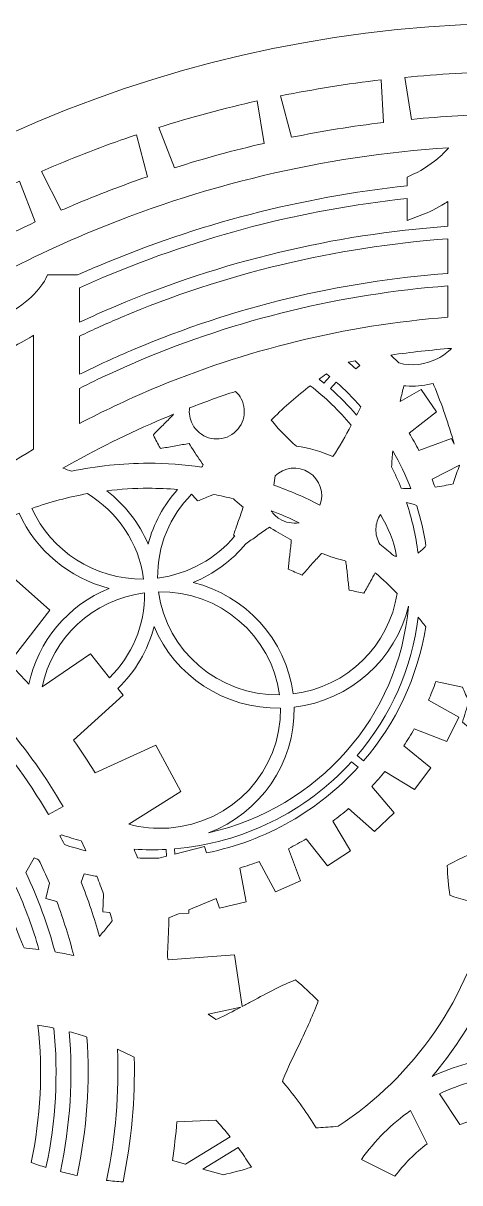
# Model space of a CAD drawing. Header units: millimetres. Extents: x -247 to 1827, y -473 to -7.
# Drawn here: x 1122.5 to 1192.3, y -192.7 to -7.4 of the extents above; entities that cross this region are included whole.
import ezdxf

# ---------------------------------------------------------------- set-up
doc = ezdxf.new("R2010")
doc.units = ezdxf.units.MM
doc.header["$MEASUREMENT"] = 0
doc.layers.add('Layer 3', color=7, linetype='Continuous')

# ---------------------------------------------------------------- blocks, each defined once
blk = doc.blocks.new('block 2')
at = {"layer": 'Layer 3', "lineweight": 0}
for points, knots in [([(1202.71, -7.36), (1092.25, -7.36), (1002.71, -96.9), (1002.71, -207.36), (1002.71, -317.82), (1092.25, -407.36), (1202.71, -407.36), (1313.16, -407.36), (1402.71, -317.82), (1402.71, -207.36), (1402.71, -96.9), (1313.16, -7.36), (1202.71, -7.36)], [0, 0, 0, 0, 1, 1, 1, 2, 2, 2, 3, 3, 3, 4, 4, 4, 4]), ([(1179.72, -16.42), (1179.72, -16.42), (1180.07, -23.22), (1180.07, -23.22), (1175.15, -23.82), (1170.26, -24.61), (1165.41, -25.6), (1165.41, -25.6), (1163.64, -18.98), (1163.64, -18.98), (1168.94, -17.91), (1174.31, -17.05), (1179.72, -16.42)], [0, 0, 0, 0, 1, 1, 1, 2, 2, 2, 3, 3, 3, 4, 4, 4, 4]), ([(1199.75, -15.14), (1199.75, -15.14), (1199.4, -21.89), (1199.4, -21.89), (1194.42, -21.98), (1189.47, -22.26), (1184.56, -22.73), (1184.56, -22.73), (1183.49, -16.02), (1183.49, -16.02), (1188.89, -15.5), (1194.32, -15.21), (1199.75, -15.14)], [0, 0, 0, 0, 1, 1, 1, 2, 2, 2, 3, 3, 3, 4, 4, 4, 4]), ([(1159.92, -19.78), (1159.92, -19.78), (1161, -26.56), (1161, -26.56), (1156.18, -27.67), (1151.41, -28.97), (1146.69, -30.47), (1146.69, -30.47), (1144.21, -24.01), (1144.21, -24.01), (1149.39, -22.38), (1154.63, -20.96), (1159.92, -19.78)], [0, 0, 0, 0, 1, 1, 1, 2, 2, 2, 3, 3, 3, 4, 4, 4, 4]), ([(1127.34, -30.23), (1131.69, -28.39), (1136.11, -26.71), (1140.6, -25.19), (1140.6, -25.19), (1142.39, -31.89), (1142.39, -31.89), (1138.39, -33.27), (1134.42, -34.78), (1130.5, -36.44), (1129.86, -36.71), (1129.22, -36.99), (1128.58, -37.26), (1128.58, -37.26), (1125.42, -31.05), (1125.42, -31.05), (1126.06, -30.77), (1126.7, -30.5), (1127.34, -30.23)], [0, 0, 0, 0, 1, 1, 1, 2, 2, 2, 3, 3, 3, 4, 4, 4, 5, 5, 5, 6, 6, 6, 6]), ([(1189.21, -28.6), (1187.98, -29.73), (1186.51, -30.71), (1184.85, -31.51), (1184.85, -31.51), (1183.86, -31.99), (1183.86, -31.99), (1183.86, -31.99), (1183.86, -33.36), (1183.86, -33.36), (1166.88, -35.17), (1150.38, -39.44), (1134.59, -46.11), (1133.45, -46.59), (1132.32, -47.09), (1131.2, -47.59), (1131.2, -47.59), (1126.41, -47.59), (1126.41, -47.59), (1126.41, -47.59), (1126.12, -48.16), (1126.12, -48.16), (1125.59, -49.22), (1124.66, -50.35), (1123.34, -51.51), (1122, -52.69), (1120.41, -53.71), (1118.61, -54.54), (1118.61, -54.54), (1118.02, -54.82), (1118.02, -54.82), (1118.02, -54.82), (1118.02, -60.16), (1118.02, -60.16), (1118.02, -60.16), (1119.43, -59.65), (1119.43, -59.65), (1120.54, -59.25), (1121.8, -58.64), (1123.17, -57.84), (1123.76, -57.5), (1123.65, -57.59), (1124.16, -57.24), (1124.16, -57.24), (1124.16, -75.45), (1124.16, -75.45), (1113.28, -81.93), (1103.24, -89.75), (1094.17, -98.82), (1087.73, -105.25), (1081.94, -112.17), (1076.8, -119.52), (1076.72, -117.68), (1076.53, -116.13), (1076.21, -114.9), (1076.02, -114.14), (1075.78, -113.43), (1075.51, -112.76), (1080.1, -106.61), (1085.14, -100.78), (1090.63, -95.28), (1096.42, -89.5), (1102.59, -84.21), (1109.11, -79.43), (1109.11, -79.43), (1115.74, -79.43), (1115.74, -79.43), (1115.74, -79.43), (1115.41, -49.99), (1115.41, -49.99), (1115.41, -49.99), (1114.23, -49.99), (1114.23, -49.99), (1120.11, -46.68), (1126.18, -43.69), (1132.45, -41.04), (1150.96, -33.21), (1170.44, -28.6), (1190.5, -27.27), (1190.13, -27.7), (1189.7, -28.15), (1189.21, -28.6)], [0, 0, 0, 0, 1, 1, 1, 2, 2, 2, 3, 3, 3, 4, 4, 4, 5, 5, 5, 6, 6, 6, 7, 7, 7, 8, 8, 8, 9, 9, 9, 10, 10, 10, 11, 11, 11, 12, 12, 12, 13, 13, 13, 14, 14, 14, 15, 15, 15, 16, 16, 16, 17, 17, 17, 18, 18, 18, 19, 19, 19, 20, 20, 20, 21, 21, 21, 22, 22, 22, 23, 23, 23, 24, 24, 24, 25, 25, 25, 26, 26, 26, 27, 27, 27, 27]), ([(1121.94, -32.61), (1121.94, -32.61), (1124.45, -39.13), (1124.45, -39.13), (1119.96, -41.21), (1115.58, -43.48), (1111.29, -45.9), (1111.29, -45.9), (1107.48, -40.02), (1107.48, -40.02), (1112.2, -37.35), (1117.03, -34.87), (1121.94, -32.61)], [0, 0, 0, 0, 1, 1, 1, 2, 2, 2, 3, 3, 3, 4, 4, 4, 4]), ([(1135.37, -47.96), (1150.91, -41.38), (1167.15, -37.17), (1183.86, -35.37), (1183.86, -35.37), (1183.86, -38.9), (1183.86, -38.9), (1183.86, -38.9), (1186.23, -38), (1186.23, -38), (1187.33, -37.58), (1188.58, -36.95), (1189.94, -36.13), (1190.09, -36.04), (1190.23, -35.95), (1190.37, -35.86), (1190.37, -35.86), (1190.37, -39.81), (1190.37, -39.81), (1172.05, -41.14), (1154.25, -45.4), (1137.31, -52.56), (1135.36, -53.39), (1133.43, -54.25), (1131.52, -55.15), (1131.52, -55.15), (1131.52, -49.64), (1131.52, -49.64), (1132.8, -49.07), (1134.08, -48.5), (1135.37, -47.96)], [0, 0, 0, 0, 1, 1, 1, 2, 2, 2, 3, 3, 3, 4, 4, 4, 5, 5, 5, 6, 6, 6, 7, 7, 7, 8, 8, 8, 9, 9, 9, 10, 10, 10, 10]), ([(1140.23, -59.47), (1137.28, -60.72), (1134.38, -62.06), (1131.52, -63.47), (1131.52, -63.47), (1131.52, -57.36), (1131.52, -57.36), (1133.69, -56.33), (1135.88, -55.34), (1138.09, -54.41), (1154.78, -47.35), (1172.32, -43.14), (1190.37, -41.82), (1190.37, -41.82), (1190.37, -47.34), (1190.37, -47.34), (1173.06, -48.64), (1156.24, -52.7), (1140.23, -59.47)], [0, 0, 0, 0, 1, 1, 1, 2, 2, 2, 3, 3, 3, 4, 4, 4, 5, 5, 5, 6, 6, 6, 6]), ([(1190.37, -54.35), (1174, -55.64), (1158.1, -59.52), (1142.96, -65.92), (1139.06, -67.57), (1135.25, -69.38), (1131.52, -71.33), (1131.52, -71.33), (1131.52, -65.71), (1131.52, -65.71), (1134.63, -64.14), (1137.79, -62.68), (1141.01, -61.32), (1156.77, -54.65), (1173.33, -50.65), (1190.37, -49.34), (1190.37, -49.34), (1190.37, -54.35), (1190.37, -54.35)], [0, 0, 0, 0, 1, 1, 1, 2, 2, 2, 3, 3, 3, 4, 4, 4, 5, 5, 5, 6, 6, 6, 6]), ([(1188.79, -60.94), (1186.84, -61.95), (1184.63, -62.2), (1182.52, -61.66), (1182.52, -61.66), (1181.27, -60.39), (1181.27, -60.39), (1184.49, -59.93), (1187.73, -59.57), (1190.98, -59.32), (1190.35, -59.96), (1189.61, -60.51), (1188.79, -60.94)], [0, 0, 0, 0, 1, 1, 1, 2, 2, 2, 3, 3, 3, 4, 4, 4, 4]), ([(1174.46, -61.54), (1174.83, -61.46), (1175.21, -61.39), (1175.58, -61.33), (1175.81, -61.57), (1176.04, -61.81), (1176.29, -62.04), (1176.29, -62.04), (1175.65, -62.57), (1175.65, -62.57), (1175.26, -62.22), (1174.86, -61.88), (1174.46, -61.54)], [0, 0, 0, 0, 1, 1, 1, 2, 2, 2, 3, 3, 3, 4, 4, 4, 4]), ([(1169.79, -64.24), (1170.18, -63.96), (1170.57, -63.68), (1170.97, -63.41), (1171.14, -63.55), (1171.32, -63.69), (1171.5, -63.83), (1171.5, -63.83), (1170.58, -64.87), (1170.58, -64.87), (1170.32, -64.66), (1170.06, -64.45), (1169.79, -64.24)], [0, 0, 0, 0, 1, 1, 1, 2, 2, 2, 3, 3, 3, 4, 4, 4, 4]), ([(1176.47, -68.64), (1176.25, -69.09), (1176.03, -69.54), (1175.8, -69.98), (1174.5, -68.47), (1173.1, -67.05), (1171.6, -65.74), (1171.6, -65.74), (1172.52, -64.7), (1172.52, -64.7), (1173.91, -65.93), (1175.23, -67.25), (1176.47, -68.64)], [0, 0, 0, 0, 1, 1, 1, 2, 2, 2, 3, 3, 3, 4, 4, 4, 4]), ([(1155.49, -73.3), (1153.34, -74.42), (1150.69, -73.6), (1149.56, -71.45), (1149.12, -70.61), (1148.98, -69.7), (1149.1, -68.83), (1151.53, -67.89), (1153.99, -67.01), (1156.46, -66.2), (1156.81, -66.53), (1157.11, -66.92), (1157.35, -67.37), (1158.47, -69.52), (1157.64, -72.17), (1155.49, -73.3)], [0, 0, 0, 0, 1, 1, 1, 2, 2, 2, 3, 3, 3, 4, 4, 4, 5, 5, 5, 5]), ([(1174.94, -71.62), (1174.03, -73.32), (1173.05, -74.99), (1172.01, -76.62), (1170.19, -75.81), (1168.23, -75.24), (1166.19, -74.96), (1164.8, -73.79), (1163.53, -72.48), (1162.38, -71.06), (1162.38, -71.06), (1162.15, -70.78), (1162.15, -70.78), (1162.15, -70.78), (1162.41, -70.52), (1162.41, -70.52), (1164.32, -68.64), (1166.32, -66.9), (1168.38, -65.3), (1170.8, -67.16), (1173, -69.28), (1174.94, -71.62)], [0, 0, 0, 0, 1, 1, 1, 2, 2, 2, 3, 3, 3, 4, 4, 4, 5, 5, 5, 6, 6, 6, 7, 7, 7, 7]), ([(1190.98, -73.75), (1190.98, -73.75), (1185.76, -75.64), (1185.76, -75.64), (1185.26, -74.69), (1184.73, -73.76), (1184.17, -72.85), (1184.17, -72.85), (1188.56, -69.48), (1188.56, -69.48), (1188.56, -69.48), (1186.1, -65.91), (1186.1, -65.91), (1186.1, -65.91), (1182.75, -67.83), (1182.75, -67.83), (1182.91, -67.09), (1183.08, -66.35), (1183.27, -65.63), (1183.27, -65.63), (1183.35, -65.3), (1183.35, -65.3), (1183.35, -65.3), (1183.68, -65.33), (1183.68, -65.33), (1185.03, -65.44), (1186.38, -65.33), (1187.69, -65), (1187.69, -65), (1188.02, -64.92), (1188.02, -64.92), (1188.02, -64.92), (1188.15, -65.24), (1188.15, -65.24), (1189.41, -68.26), (1190.49, -71.41), (1191.38, -74.64), (1191.38, -74.64), (1190.98, -73.75), (1190.98, -73.75)], [0, 0, 0, 0, 1, 1, 1, 2, 2, 2, 3, 3, 3, 4, 4, 4, 5, 5, 5, 6, 6, 6, 7, 7, 7, 8, 8, 8, 9, 9, 9, 10, 10, 10, 11, 11, 11, 12, 12, 12, 13, 13, 13, 13]), ([(1143.34, -73.21), (1143.51, -73.56), (1143.67, -73.9), (1143.85, -74.24), (1144.02, -74.58), (1144.21, -74.91), (1144.39, -75.24), (1144.39, -75.24), (1144.43, -75.31), (1144.43, -75.31), (1145.12, -75.21), (1145.88, -75.08), (1146.61, -74.94), (1147.36, -74.81), (1148.1, -74.68), (1148.78, -74.59), (1148.78, -74.59), (1149.04, -74.55), (1149.04, -74.55), (1149.04, -74.55), (1149.18, -74.77), (1149.18, -74.77), (1149.84, -75.86), (1150.47, -76.81), (1151.12, -77.7), (1151.12, -77.7), (1151.28, -77.91), (1151.28, -77.91), (1151.28, -77.91), (1151.14, -78.13), (1151.14, -78.13), (1151.11, -78.19), (1151.08, -78.24), (1151.05, -78.29), (1148.26, -77.89), (1145.41, -77.68), (1142.52, -77.68), (1138.31, -77.68), (1134.2, -78.12), (1130.24, -78.96), (1129.78, -78.79), (1129.31, -78.63), (1128.84, -78.49), (1134.01, -75.53), (1139.37, -72.87), (1144.9, -70.53), (1145.45, -70.3), (1146, -70.07), (1146.55, -69.85), (1146.55, -69.85), (1146.41, -70), (1146.41, -70), (1145.94, -70.5), (1145.4, -71.04), (1144.86, -71.57), (1144.33, -72.1), (1143.78, -72.64), (1143.31, -73.14), (1143.31, -73.14), (1143.34, -73.21), (1143.34, -73.21)], [0, 0, 0, 0, 1, 1, 1, 2, 2, 2, 3, 3, 3, 4, 4, 4, 5, 5, 5, 6, 6, 6, 7, 7, 7, 8, 8, 8, 9, 9, 9, 10, 10, 10, 11, 11, 11, 12, 12, 12, 13, 13, 13, 14, 14, 14, 15, 15, 15, 16, 16, 16, 17, 17, 17, 18, 18, 18, 19, 19, 19, 20, 20, 20, 20]), ([(1182.93, -81.67), (1182.46, -80.51), (1181.94, -79.38), (1181.38, -78.27), (1181.42, -77.41), (1181.48, -76.55), (1181.56, -75.69), (1182.67, -77.61), (1183.64, -79.63), (1184.45, -81.72), (1183.94, -81.72), (1183.44, -81.7), (1182.93, -81.67)], [0, 0, 0, 0, 1, 1, 1, 2, 2, 2, 3, 3, 3, 4, 4, 4, 4]), ([(1169.94, -84.39), (1167.56, -83.15), (1165.09, -82.07), (1162.54, -81.16), (1162.63, -80.68), (1162.7, -80.19), (1162.76, -79.71), (1164.19, -78.32), (1166.42, -78.03), (1168.17, -79.14), (1169.96, -80.27), (1170.65, -82.48), (1169.94, -84.39)], [0, 0, 0, 0, 1, 1, 1, 2, 2, 2, 3, 3, 3, 4, 4, 4, 4]), ([(1191.32, -80.6), (1191.28, -80.73), (1191.24, -80.85), (1191.2, -80.98), (1190.25, -81.2), (1189.29, -81.37), (1188.32, -81.5), (1188.17, -81.08), (1188.02, -80.66), (1187.86, -80.25), (1187.86, -80.25), (1192.23, -77.97), (1192.23, -77.97), (1192.24, -78), (1192.25, -78.03), (1192.25, -78.06), (1191.91, -78.89), (1191.6, -79.73), (1191.32, -80.6)], [0, 0, 0, 0, 1, 1, 1, 2, 2, 2, 3, 3, 3, 4, 4, 4, 5, 5, 5, 6, 6, 6, 6]), ([(1132.77, -82.54), (1137.56, -85.45), (1141, -90.37), (1141.76, -96.19), (1133.9, -96.3), (1126.95, -91.68), (1123.91, -84.9), (1126.76, -83.88), (1129.72, -83.08), (1132.77, -82.54)], [0, 0, 0, 0, 1, 1, 1, 2, 2, 2, 3, 3, 3, 3]), ([(1142.52, -81.68), (1144.09, -81.68), (1145.65, -81.75), (1147.19, -81.88), (1144.96, -84.36), (1143.32, -87.35), (1142.48, -90.62), (1141.05, -87.23), (1138.75, -84.3), (1135.88, -82.08), (1138.05, -81.82), (1140.27, -81.68), (1142.52, -81.68)], [0, 0, 0, 0, 1, 1, 1, 2, 2, 2, 3, 3, 3, 4, 4, 4, 4]), ([(1156.34, -89.3), (1153.33, -92.89), (1148.99, -95.4), (1143.99, -96.03), (1143.91, -90.87), (1145.99, -86.11), (1149.43, -82.62), (1149.75, -83), (1150.06, -83.36), (1150.37, -83.71), (1151.01, -83.47), (1151.71, -83.17), (1152.4, -82.88), (1152.57, -82.81), (1152.75, -82.73), (1152.92, -82.66), (1154.01, -82.87), (1155.08, -83.1), (1156.14, -83.37), (1156.56, -83.76), (1157, -84.16), (1157.44, -84.54), (1157.44, -84.54), (1157.64, -84.71), (1157.64, -84.71), (1157.64, -84.71), (1157.56, -84.96), (1157.56, -84.96), (1157.35, -85.63), (1157.09, -86.37), (1156.83, -87.1), (1156.59, -87.79), (1156.34, -88.49), (1156.14, -89.14), (1156.2, -89.19), (1156.28, -89.24), (1156.34, -89.3)], [0, 0, 0, 0, 1, 1, 1, 2, 2, 2, 3, 3, 3, 4, 4, 4, 5, 5, 5, 6, 6, 6, 7, 7, 7, 8, 8, 8, 9, 9, 9, 10, 10, 10, 11, 11, 11, 12, 12, 12, 12]), ([(1185.61, -92.03), (1185.26, -89.24), (1184.64, -86.54), (1183.77, -83.96), (1184.36, -84.03), (1184.92, -84.21), (1185.41, -84.49), (1186.05, -86.54), (1186.53, -88.66), (1186.86, -90.84), (1186.52, -91.31), (1186.1, -91.72), (1185.61, -92.03)], [0, 0, 0, 0, 1, 1, 1, 2, 2, 2, 3, 3, 3, 4, 4, 4, 4]), ([(1136.26, -97.67), (1129.68, -100.34), (1124.82, -106.11), (1123.42, -113), (1122.37, -111.84), (1121.29, -110.7), (1120.19, -109.61), (1120.19, -109.61), (1126.75, -101.18), (1126.75, -101.18), (1126.75, -101.18), (1120.46, -95.57), (1120.46, -95.57), (1120.46, -95.57), (1112.82, -103.04), (1112.82, -103.04), (1111.19, -101.73), (1109.51, -100.51), (1107.8, -99.32), (1107.8, -99.32), (1112.45, -90.55), (1112.45, -90.55), (1115.41, -88.63), (1118.57, -87), (1121.89, -85.66), (1124.52, -91.61), (1129.85, -96.07), (1136.26, -97.67)], [0, 0, 0, 0, 1, 1, 1, 2, 2, 2, 3, 3, 3, 4, 4, 4, 5, 5, 5, 6, 6, 6, 7, 7, 7, 8, 8, 8, 9, 9, 9, 9]), ([(1166.59, -87.18), (1165.55, -87.36), (1164.44, -87.18), (1163.47, -86.57), (1162.92, -86.22), (1162.48, -85.78), (1162.15, -85.27), (1163.66, -85.84), (1165.15, -86.48), (1166.59, -87.18)], [0, 0, 0, 0, 1, 1, 1, 2, 2, 2, 3, 3, 3, 3]), ([(1182.18, -92.57), (1182, -92.53), (1181.84, -92.48), (1181.67, -92.42), (1180.96, -91.8), (1180.24, -91.19), (1179.51, -90.61), (1179.07, -89.89), (1178.83, -89.04), (1178.87, -88.14), (1178.9, -87.3), (1179.17, -86.54), (1179.6, -85.89), (1180.86, -87.89), (1181.75, -90.15), (1182.18, -92.57)], [0, 0, 0, 0, 1, 1, 1, 2, 2, 2, 3, 3, 3, 4, 4, 4, 5, 5, 5, 5]), ([(1165.13, -89.81), (1165.13, -89.81), (1165.36, -89.93), (1165.36, -89.93), (1165.36, -89.93), (1165.34, -90.19), (1165.34, -90.19), (1165.28, -90.89), (1165.19, -91.66), (1165.1, -92.43), (1165.02, -93.16), (1164.93, -93.91), (1164.88, -94.59), (1165.54, -94.9), (1166.25, -95.21), (1167.07, -95.56), (1167.54, -95.06), (1168.04, -94.49), (1168.52, -93.94), (1169.03, -93.36), (1169.54, -92.79), (1170.02, -92.28), (1170.02, -92.28), (1170.2, -92.09), (1170.2, -92.09), (1170.2, -92.09), (1170.45, -92.18), (1170.45, -92.18), (1171.55, -92.58), (1172.67, -92.94), (1173.8, -93.24), (1173.8, -93.24), (1174.05, -93.31), (1174.05, -93.31), (1174.05, -93.31), (1174.09, -93.57), (1174.09, -93.57), (1174.19, -94.26), (1174.27, -95.02), (1174.35, -95.79), (1174.43, -96.52), (1174.51, -97.27), (1174.61, -97.94), (1175.49, -98.15), (1176.25, -98.3), (1176.96, -98.42), (1177.31, -97.84), (1177.67, -97.17), (1178.02, -96.53), (1178.27, -96.07), (1178.52, -95.62), (1178.76, -95.18), (1179.97, -96.23), (1181.14, -97.33), (1182.26, -98.47), (1181.05, -106.75), (1174.32, -113.46), (1165.64, -114.53), (1164.54, -105.77), (1158.01, -98.82), (1149.65, -96.73), (1152.98, -95.38), (1155.87, -93.23), (1158.1, -90.54), (1158.66, -90.17), (1159.26, -89.73), (1159.85, -89.31), (1160.47, -88.86), (1161.09, -88.42), (1161.66, -88.03), (1161.66, -88.03), (1161.88, -87.89), (1161.88, -87.89), (1161.88, -87.89), (1162.1, -88.03), (1162.1, -88.03), (1163.11, -88.68), (1164.13, -89.28), (1165.13, -89.81)], [0, 0, 0, 0, 1, 1, 1, 2, 2, 2, 3, 3, 3, 4, 4, 4, 5, 5, 5, 6, 6, 6, 7, 7, 7, 8, 8, 8, 9, 9, 9, 10, 10, 10, 11, 11, 11, 12, 12, 12, 13, 13, 13, 14, 14, 14, 15, 15, 15, 16, 16, 16, 17, 17, 17, 18, 18, 18, 19, 19, 19, 20, 20, 20, 21, 21, 21, 22, 22, 22, 23, 23, 23, 24, 24, 24, 25, 25, 25, 26, 26, 26, 26]), ([(1144.15, -98.22), (1153.88, -98.08), (1162.23, -105.19), (1163.48, -114.68), (1153.74, -114.81), (1145.39, -107.71), (1144.15, -98.22)], [0, 0, 0, 0, 1, 1, 1, 2, 2, 2, 2]), ([(1136.3, -111.96), (1136.3, -111.96), (1133.28, -108.13), (1133.28, -108.13), (1133.28, -108.13), (1125.54, -113.42), (1125.54, -113.42), (1127.12, -105.63), (1133.63, -99.43), (1141.92, -98.37), (1142, -103.62), (1139.85, -108.46), (1136.3, -111.96)], [0, 0, 0, 0, 1, 1, 1, 2, 2, 2, 3, 3, 3, 4, 4, 4, 4]), ([(1165.79, -116.65), (1174.88, -115.58), (1182.08, -108.95), (1184.07, -100.52), (1182.62, -118.1), (1169.64, -132.82), (1152.14, -136.72), (1160.34, -133.59), (1166, -125.65), (1165.79, -116.65)], [0, 0, 0, 0, 1, 1, 1, 2, 2, 2, 3, 3, 3, 3]), ([(1175.88, -124.36), (1181.32, -118), (1184.66, -110.37), (1185.64, -102.28), (1186.04, -102.78), (1186.44, -103.29), (1186.83, -103.8), (1185.58, -111.84), (1182.07, -119.23), (1176.91, -125.25), (1176.91, -125.25), (1175.88, -124.36), (1175.88, -124.36)], [0, 0, 0, 0, 1, 1, 1, 2, 2, 2, 3, 3, 3, 4, 4, 4, 4]), ([(1137.64, -113.65), (1140.42, -110.98), (1142.45, -107.57), (1143.43, -103.79), (1146.72, -111.62), (1154.66, -116.98), (1163.63, -116.8), (1163.81, -126.76), (1156, -135.25), (1145.77, -135.97), (1143.57, -136.12), (1141.43, -135.9), (1139.41, -135.37), (1139.41, -135.37), (1147.72, -130.16), (1147.72, -130.16), (1147.72, -130.16), (1143.73, -122.73), (1143.73, -122.73), (1143.73, -122.73), (1134, -127.14), (1134, -127.14), (1132.92, -125.34), (1131.75, -123.62), (1130.56, -121.92), (1130.56, -121.92), (1138.5, -114.75), (1138.5, -114.75), (1138.5, -114.75), (1137.64, -113.65), (1137.64, -113.65)], [0, 0, 0, 0, 1, 1, 1, 2, 2, 2, 3, 3, 3, 4, 4, 4, 5, 5, 5, 6, 6, 6, 7, 7, 7, 8, 8, 8, 9, 9, 9, 10, 10, 10, 10]), ([(1195.76, -121.49), (1197.23, -126.47), (1198.02, -131.73), (1198.02, -137.18), (1198.02, -137.58), (1198.01, -137.97), (1198, -138.37), (1197.69, -138.5), (1197.38, -138.63), (1197.07, -138.77), (1194.62, -139.81), (1192.09, -140.9), (1190.26, -141.97), (1190.36, -143.66), (1190.49, -145.22), (1190.68, -146.72), (1192.39, -147.34), (1194.63, -147.88), (1196.88, -148.4), (1193.85, -163.08), (1185, -175.67), (1172.86, -183.63), (1171.76, -183.73), (1170.68, -183.82), (1169.68, -183.86), (1169.68, -183.86), (1169.33, -183.88), (1169.33, -183.88), (1169.33, -183.88), (1169.14, -183.58), (1169.14, -183.58), (1167.65, -181.19), (1165.98, -178.89), (1164.16, -176.72), (1164.16, -176.72), (1163.94, -176.45), (1163.94, -176.45), (1163.94, -176.45), (1164.07, -176.12), (1164.07, -176.12), (1164.76, -174.4), (1165.69, -172.46), (1166.59, -170.59), (1167.76, -168.14), (1168.97, -165.61), (1169.65, -163.57), (1168.49, -162.42), (1167.28, -161.3), (1166.04, -160.23), (1164.01, -161.01), (1161.51, -162.35), (1159.09, -163.65), (1158.57, -163.93), (1158.04, -164.21), (1157.51, -164.49), (1157.51, -164.49), (1156.3, -156.21), (1156.3, -156.21), (1156.3, -156.21), (1145.66, -157.03), (1145.66, -157.03), (1145.63, -156.86), (1145.59, -156.69), (1145.55, -156.52), (1145.57, -156.15), (1145.59, -155.77), (1145.61, -155.4), (1145.7, -153.67), (1145.78, -151.92), (1145.79, -150.31), (1145.79, -150.31), (1147.33, -149.68), (1147.33, -149.68), (1147.33, -149.68), (1148.96, -149.57), (1148.96, -149.57), (1148.96, -149.57), (1148.96, -149.02), (1148.96, -149.02), (1148.96, -149.02), (1153.35, -147.24), (1153.35, -147.24), (1153.35, -147.24), (1153.86, -148.8), (1153.86, -148.8), (1153.86, -148.8), (1158.12, -147.75), (1158.12, -147.75), (1158.12, -147.75), (1157.14, -142.37), (1157.14, -142.37), (1158.17, -142.05), (1159.2, -141.71), (1160.21, -141.33), (1160.21, -141.33), (1162.82, -146.16), (1162.82, -146.16), (1162.82, -146.16), (1166.82, -144.39), (1166.82, -144.39), (1166.82, -144.39), (1164.9, -139.27), (1164.9, -139.27), (1165.87, -138.78), (1166.81, -138.25), (1167.74, -137.7), (1167.74, -137.7), (1171.16, -142.02), (1171.16, -142.02), (1171.16, -142.02), (1174.8, -139.6), (1174.8, -139.6), (1174.8, -139.6), (1171.99, -134.86), (1171.99, -134.86), (1172.85, -134.22), (1173.7, -133.56), (1174.51, -132.86), (1174.51, -132.86), (1178.66, -136.53), (1178.66, -136.53), (1178.66, -136.53), (1181.81, -133.53), (1181.81, -133.53), (1181.81, -133.53), (1178.2, -129.33), (1178.2, -129.33), (1178.94, -128.55), (1179.64, -127.75), (1180.32, -126.92), (1180.32, -126.92), (1185.06, -129.84), (1185.06, -129.84), (1185.06, -129.84), (1187.64, -126.34), (1187.64, -126.34), (1187.64, -126.34), (1183.35, -122.84), (1183.35, -122.84), (1183.94, -121.95), (1184.49, -121.03), (1185.01, -120.1), (1185.01, -120.1), (1190.19, -122.16), (1190.19, -122.16), (1190.19, -122.16), (1192.11, -118.28), (1192.11, -118.28), (1192.11, -118.28), (1187.27, -115.56), (1187.27, -115.56), (1187.69, -114.58), (1188.09, -113.59), (1188.44, -112.58), (1188.44, -112.58), (1192.69, -113.47), (1192.69, -113.47), (1193.05, -114.23), (1193.39, -114.99), (1193.72, -115.77), (1193.36, -116.85), (1193.03, -117.95), (1192.73, -119.05), (1193.57, -119.83), (1194.63, -120.65), (1195.76, -121.49)], [0, 0, 0, 0, 1, 1, 1, 2, 2, 2, 3, 3, 3, 4, 4, 4, 5, 5, 5, 6, 6, 6, 7, 7, 7, 8, 8, 8, 9, 9, 9, 10, 10, 10, 11, 11, 11, 12, 12, 12, 13, 13, 13, 14, 14, 14, 15, 15, 15, 16, 16, 16, 17, 17, 17, 18, 18, 18, 19, 19, 19, 20, 20, 20, 21, 21, 21, 22, 22, 22, 23, 23, 23, 24, 24, 24, 25, 25, 25, 26, 26, 26, 27, 27, 27, 28, 28, 28, 29, 29, 29, 30, 30, 30, 31, 31, 31, 32, 32, 32, 33, 33, 33, 34, 34, 34, 35, 35, 35, 36, 36, 36, 37, 37, 37, 38, 38, 38, 39, 39, 39, 40, 40, 40, 41, 41, 41, 42, 42, 42, 43, 43, 43, 44, 44, 44, 45, 45, 45, 46, 46, 46, 47, 47, 47, 48, 48, 48, 49, 49, 49, 50, 50, 50, 51, 51, 51, 52, 52, 52, 53, 53, 53, 54, 54, 54, 55, 55, 55, 55]), ([(1128.89, -132.55), (1128.89, -132.55), (1126.53, -133.82), (1126.53, -133.82), (1123.22, -128.1), (1119.3, -122.87), (1114.85, -118.18), (1116.35, -118.77), (1117.93, -119.19), (1119.57, -119.42), (1123.03, -123.43), (1126.16, -127.81), (1128.89, -132.55)], [0, 0, 0, 0, 1, 1, 1, 2, 2, 2, 3, 3, 3, 4, 4, 4, 4]), ([(1176.03, -126.25), (1169.81, -133.09), (1161.41, -138.02), (1151.82, -139.94), (1151.82, -139.94), (1151.48, -138.92), (1151.48, -138.92), (1151.48, -138.92), (1146.75, -140.13), (1146.75, -140.13), (1146.75, -140.13), (1146.69, -139.28), (1146.69, -139.28), (1157.65, -138.35), (1167.65, -133.43), (1174.99, -125.37), (1174.99, -125.37), (1176.03, -126.25), (1176.03, -126.25)], [0, 0, 0, 0, 1, 1, 1, 2, 2, 2, 3, 3, 3, 4, 4, 4, 5, 5, 5, 6, 6, 6, 6]), ([(1131.78, -138.01), (1132.04, -138.54), (1132.29, -139.07), (1132.53, -139.6), (1131.37, -139.32), (1130.23, -139), (1129.1, -138.63), (1128.87, -138.16), (1128.63, -137.69), (1128.39, -137.23), (1128.39, -137.23), (1128.68, -137.07), (1128.68, -137.07), (1129.7, -137.42), (1130.74, -137.73), (1131.78, -138.01)], [0, 0, 0, 0, 1, 1, 1, 2, 2, 2, 3, 3, 3, 4, 4, 4, 5, 5, 5, 5]), ([(1127.88, -147.73), (1128.95, -150.57), (1129.85, -153.45), (1130.58, -156.36), (1129.6, -156.14), (1128.6, -155.94), (1127.6, -155.77), (1126.44, -151.44), (1124.87, -147.2), (1122.92, -143.08), (1122.92, -143.08), (1124.28, -140.75), (1124.28, -140.75), (1124.51, -140.85), (1124.75, -140.94), (1124.98, -141.03), (1125.59, -142.27), (1126.15, -143.51), (1126.69, -144.77), (1126.69, -144.77), (1126.15, -147.25), (1126.15, -147.25), (1126.15, -147.25), (1127.88, -147.73), (1127.88, -147.73)], [0, 0, 0, 0, 1, 1, 1, 2, 2, 2, 3, 3, 3, 4, 4, 4, 5, 5, 5, 6, 6, 6, 7, 7, 7, 8, 8, 8, 8]), ([(1144.17, -140.8), (1143.04, -140.83), (1141.91, -140.81), (1140.8, -140.76), (1140.61, -140.3), (1140.42, -139.83), (1140.23, -139.36), (1141.92, -139.47), (1143.63, -139.47), (1145.34, -139.38), (1145.34, -139.38), (1145.42, -140.48), (1145.42, -140.48), (1145.42, -140.48), (1144.17, -140.8), (1144.17, -140.8)], [0, 0, 0, 0, 1, 1, 1, 2, 2, 2, 3, 3, 3, 4, 4, 4, 5, 5, 5, 5]), ([(1121.4, -145.45), (1122.85, -148.69), (1124.06, -152.01), (1125.02, -155.38), (1124.35, -155.29), (1123.68, -155.22), (1123.01, -155.15), (1123.01, -155.15), (1122.65, -155.12), (1122.65, -155.12), (1122.65, -155.12), (1122.51, -154.79), (1122.51, -154.79), (1121.78, -153.14), (1121.07, -151.18), (1120.37, -149.28), (1119.71, -147.46), (1119.03, -145.61), (1118.34, -143.99), (1118.34, -143.99), (1121.4, -145.45), (1121.4, -145.45)], [0, 0, 0, 0, 1, 1, 1, 2, 2, 2, 3, 3, 3, 4, 4, 4, 5, 5, 5, 6, 6, 6, 7, 7, 7, 7]), ([(1136.34, -149.47), (1136.48, -149.91), (1136.62, -150.36), (1136.75, -150.81), (1136.52, -151.1), (1136.29, -151.38), (1136.05, -151.66), (1135.61, -152.21), (1135.15, -152.76), (1134.7, -153.31), (1133.89, -150.37), (1132.91, -147.47), (1131.77, -144.61), (1131.77, -144.61), (1132.25, -143.29), (1132.25, -143.29), (1132.92, -143.44), (1133.6, -143.57), (1134.28, -143.69), (1134.66, -144.63), (1135.01, -145.57), (1135.35, -146.52), (1135.35, -146.52), (1135.25, -149.36), (1135.25, -149.36), (1135.25, -149.36), (1136.34, -149.47), (1136.34, -149.47)], [0, 0, 0, 0, 1, 1, 1, 2, 2, 2, 3, 3, 3, 4, 4, 4, 5, 5, 5, 6, 6, 6, 7, 7, 7, 8, 8, 8, 9, 9, 9, 9]), ([(1203.65, -150.07), (1203.65, -150.07), (1203.98, -150.17), (1203.98, -150.17), (1203.98, -150.17), (1204.05, -150.5), (1204.05, -150.5), (1204.63, -153.15), (1205.42, -155.81), (1206.38, -158.39), (1206.38, -158.39), (1206.5, -158.71), (1206.5, -158.71), (1206.5, -158.71), (1206.27, -158.97), (1206.27, -158.97), (1205.12, -160.31), (1203.7, -161.76), (1202.33, -163.17), (1200.44, -165.11), (1198.49, -167.11), (1197.2, -168.82), (1197.55, -169.55), (1197.9, -170.29), (1198.28, -171.01), (1198.56, -171.53), (1198.84, -172.04), (1199.13, -172.55), (1195.13, -172.95), (1191.33, -174.04), (1187.84, -175.68), (1194.18, -168.23), (1198.71, -159.22), (1200.77, -149.3), (1201.78, -149.55), (1202.75, -149.8), (1203.65, -150.07)], [0, 0, 0, 0, 1, 1, 1, 2, 2, 2, 3, 3, 3, 4, 4, 4, 5, 5, 5, 6, 6, 6, 7, 7, 7, 8, 8, 8, 9, 9, 9, 10, 10, 10, 11, 11, 11, 12, 12, 12, 12]), ([(1153.62, -166.44), (1153.62, -166.44), (1153.29, -166.59), (1153.29, -166.59), (1153.29, -166.59), (1153.01, -166.38), (1153.01, -166.38), (1152.69, -166.16), (1152.37, -165.94), (1152.06, -165.73), (1152.06, -165.73), (1157.29, -164.6), (1157.29, -164.6), (1156.03, -165.27), (1154.78, -165.91), (1153.62, -166.44)], [0, 0, 0, 0, 1, 1, 1, 2, 2, 2, 3, 3, 3, 4, 4, 4, 5, 5, 5, 5]), ([(1124.87, -167.45), (1125.72, -167.59), (1126.57, -167.75), (1127.41, -167.93), (1128.14, -175.31), (1127.74, -182.82), (1126.15, -190.21), (1125.36, -189.97), (1124.58, -189.71), (1123.8, -189.43), (1125.3, -182.26), (1125.68, -174.84), (1124.87, -167.45)], [0, 0, 0, 0, 1, 1, 1, 2, 2, 2, 3, 3, 3, 4, 4, 4, 4]), ([(1129.86, -168.52), (1130.81, -168.77), (1131.75, -169.06), (1132.68, -169.37), (1133.22, -176.72), (1132.71, -184.16), (1131.12, -191.5), (1130.22, -191.31), (1129.33, -191.1), (1128.45, -190.87), (1130.05, -183.45), (1130.51, -175.93), (1129.86, -168.52)], [0, 0, 0, 0, 1, 1, 1, 2, 2, 2, 3, 3, 3, 4, 4, 4, 4]), ([(1135.82, -192.27), (1137.31, -185.31), (1137.88, -178.27), (1137.56, -171.29), (1138.47, -171.7), (1139.37, -172.14), (1140.25, -172.61), (1140.43, -179.32), (1139.83, -186.01), (1138.46, -192.53), (1137.58, -192.46), (1136.69, -192.38), (1135.82, -192.27)], [0, 0, 0, 0, 1, 1, 1, 2, 2, 2, 3, 3, 3, 4, 4, 4, 4]), ([(1189.04, -178.43), (1192.35, -176.86), (1195.97, -175.84), (1199.77, -175.5), (1199.77, -175.5), (1199.42, -181.36), (1199.42, -181.36), (1196.92, -181.69), (1192.3, -183.35), (1192.3, -183.35), (1192.3, -183.35), (1189.04, -178.43), (1189.04, -178.43)], [0, 0, 0, 0, 1, 1, 1, 2, 2, 2, 3, 3, 3, 4, 4, 4, 4]), ([(1181.92, -191.61), (1181.92, -191.61), (1176.56, -188.94), (1176.56, -188.94), (1178.71, -185.89), (1181.38, -183.24), (1184.43, -181.11), (1184.43, -181.11), (1187.08, -186.42), (1187.08, -186.42), (1185.13, -187.9), (1183.39, -189.65), (1181.92, -191.61)], [0, 0, 0, 0, 1, 1, 1, 2, 2, 2, 3, 3, 3, 4, 4, 4, 4]), ([(1153.32, -182.67), (1153.95, -183.37), (1154.58, -184.08), (1155.17, -184.81), (1155.17, -184.81), (1155.6, -185.33), (1155.6, -185.33), (1155.6, -185.33), (1148.44, -189.68), (1148.44, -189.68), (1148.44, -189.68), (1146.35, -189.1), (1146.35, -189.1), (1146.67, -187.04), (1146.9, -184.98), (1147.08, -182.9), (1147.08, -182.9), (1153.32, -182.67), (1153.32, -182.67)], [0, 0, 0, 0, 1, 1, 1, 2, 2, 2, 3, 3, 3, 4, 4, 4, 5, 5, 5, 6, 6, 6, 6]), ([(1158.97, -190.18), (1157.5, -190.64), (1156.02, -191.04), (1154.5, -191.37), (1154.5, -191.37), (1151.23, -190.46), (1151.23, -190.46), (1151.23, -190.46), (1156.88, -187.03), (1156.88, -187.03), (1156.88, -187.03), (1157.21, -187.49), (1157.21, -187.49), (1157.82, -188.36), (1158.4, -189.26), (1158.97, -190.18)], [0, 0, 0, 0, 1, 1, 1, 2, 2, 2, 3, 3, 3, 4, 4, 4, 5, 5, 5, 5])]:
    blk.add_open_spline(points, degree=3, knots=knots, dxfattribs=at)

msp = doc.modelspace()

# ---------------------------------------------------------------- block references
at = {"layer": 'Layer 3'}
msp.add_blockref('block 2', (0, 0), dxfattribs=at)

doc.saveas('drawing.dxf')
